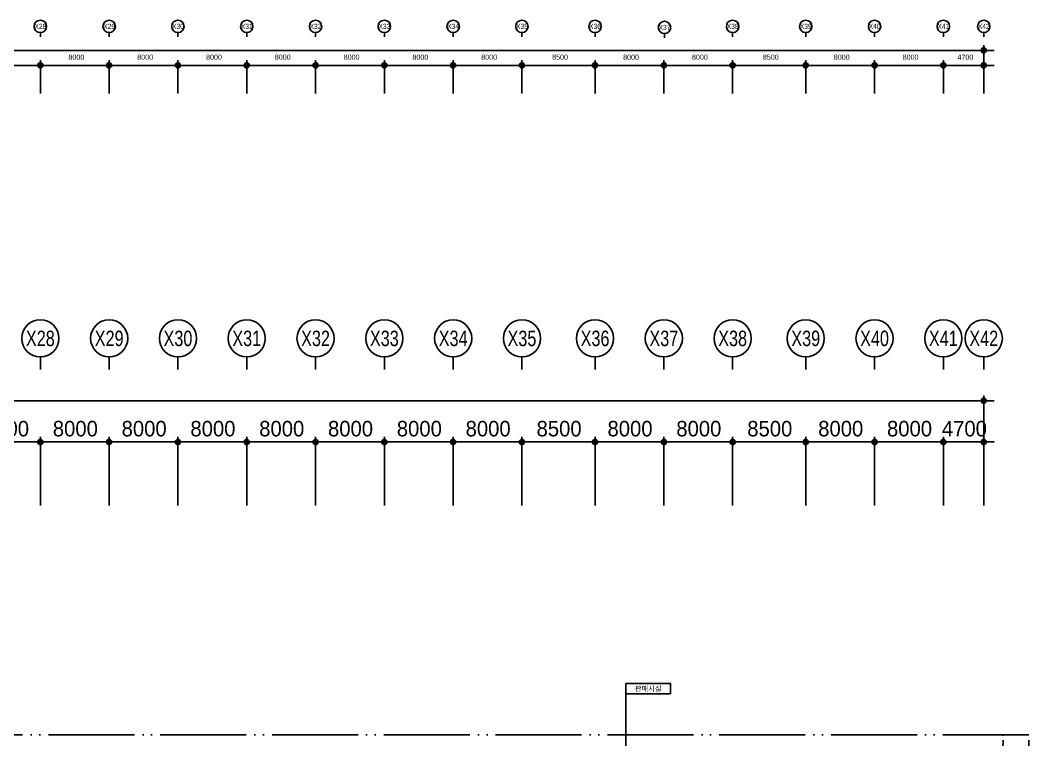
# Model space of a CAD drawing. Header units: millimetres. Extents: x -7448 to 427567, y 91657 to 341328.
# Drawn here: x 297826 to 415112, y 257698 to 341328 of the extents above; entities that cross this region are included whole.
import ezdxf
from ezdxf.enums import TextEntityAlignment as Align

# ---------------------------------------------------------------- set-up
doc = ezdxf.new("R2010")
doc.units = ezdxf.units.MM
doc.header["$LTSCALE"] = 500
doc.header["$MEASUREMENT"] = 0
doc.linetypes.add('CEN-2', pattern=[26, 20, -2, 0, -2, 0, -2])
doc.linetypes.add('HOON1', pattern=[3, 2, -1])
for name, color, linetype in [('e-plan', 9, 'CONTINUOUS'), ('e-room', 6, 'CONTINUOUS'), ('e-room-box', 7, 'CONTINUOUS')]:
    doc.layers.add(name, color=color, linetype=linetype)
doc.styles.add('돋움', font='Dotum.ttf')

# ---------------------------------------------------------------- blocks, each defined once
blk = doc.blocks.new('A$C2E7106E5')
at = {"layer": 'e-plan'}
for p, q in [((222800, 54482), (222800, 54962)), ((230800, 54482), (230800, 54962)), ((238800, 54482), (238800, 54962)), ((246800, 54482), (246800, 54962)), ((254800, 54482), (254800, 54962)), ((262800, 54482), (262800, 54962)), ((270800, 54482), (270800, 54962)), ((278800, 54482), (278800, 54962)), ((287300, 54482), (287300, 54962)), ((295376, 54358), (295376, 54838)), ((303300, 54482), (303300, 54962)), ((311800, 54482), (311800, 54962)), ((319800, 54482), (319800, 54962)), ((327800, 54482), (327800, 54962)), ((332500, 54962), (332500, 54482)), ((600, 52894), (331900, 52894)), ((331300, 52894), (333700, 52894)), ((332500, 47899), (332500, 53494)), ((222800, 47899), (222800, 51754)), ((222800, 47899), (222800, 51754)), ((230800, 47899), (230800, 51754)), ((230800, 47899), (230800, 51754)), ((238800, 47899), (238800, 51754)), ((238800, 47899), (238800, 51754)), ((246800, 47899), (246800, 51754)), ((246800, 47899), (246800, 51754)), ((254800, 47899), (254800, 51754)), ((254800, 47899), (254800, 51754)), ((262800, 47899), (262800, 51754)), ((262800, 47899), (262800, 51754)), ((270800, 47899), (270800, 51754)), ((270800, 47899), (270800, 51754)), ((278800, 47899), (278800, 51754)), ((278800, 47899), (278800, 51754)), ((287300, 47899), (287300, 51754)), ((287300, 47899), (287300, 51754)), ((295300, 47899), (295300, 51754)), ((295300, 47899), (295300, 51754)), ((303300, 47899), (303300, 51754)), ((303300, 47899), (303300, 51754)), ((311800, 47899), (311800, 51754)), ((311800, 47899), (311800, 51754)), ((319800, 47899), (319800, 51754)), ((319800, 47899), (319800, 51754)), ((327800, 47899), (327800, 51754)), ((327800, 47899), (327800, 51754)), ((332500, 47899), (332500, 51754)), ((222200, 51154), (215400, 51154)), ((221600, 51154), (224000, 51154)), ((224000, 51154), (221600, 51154)), ((230200, 51154), (223400, 51154)), ((232000, 51154), (229600, 51154)), ((229600, 51154), (232000, 51154)), ((238200, 51154), (231400, 51154)), ((237600, 51154), (240000, 51154)), ((240000, 51154), (237600, 51154)), ((246200, 51154), (239400, 51154)), ((248000, 51154), (245600, 51154)), ((245600, 51154), (248000, 51154)), ((254200, 51154), (247400, 51154)), ((253600, 51154), (256000, 51154)), ((256000, 51154), (253600, 51154)), ((262200, 51154), (255400, 51154)), ((261600, 51154), (264000, 51154)), ((264000, 51154), (261600, 51154)), ((270200, 51154), (263400, 51154)), ((272000, 51154), (269600, 51154)), ((269600, 51154), (272000, 51154)), ((278200, 51154), (271400, 51154)), ((277600, 51154), (280000, 51154)), ((280000, 51154), (277600, 51154)), ((286700, 51154), (279400, 51154)), ((286100, 51154), (288500, 51154)), ((288500, 51154), (286100, 51154)), ((294700, 51154), (287900, 51154)), ((296500, 51154), (294100, 51154)), ((294100, 51154), (296500, 51154)), ((302700, 51154), (295900, 51154)), ((302100, 51154), (304500, 51154)), ((304500, 51154), (302100, 51154)), ((311200, 51154), (303900, 51154)), ((310600, 51154), (313000, 51154)), ((313000, 51154), (310600, 51154)), ((319200, 51154), (312400, 51154)), ((318600, 51154), (321000, 51154)), ((321000, 51154), (318600, 51154)), ((327200, 51154), (320400, 51154)), ((327200, 51154), (326600, 51154)), ((326600, 51154), (329000, 51154)), ((326600, 51154), (329000, 51154)), ((327800, 51154), (332500, 51154)), ((333700, 51154), (331300, 51154)), ((333100, 51154), (333700, 51154)), ((222800, 15822), (222800, 17262)), ((230800, 15822), (230800, 17262)), ((238800, 15822), (238800, 17262)), ((246800, 15822), (246800, 17262)), ((254800, 15822), (254800, 17262)), ((262800, 15822), (262800, 17262)), ((270800, 15822), (270800, 17262)), ((278800, 15822), (278800, 17262)), ((287300, 15822), (287300, 17262)), ((295300, 15822), (295300, 17262)), ((303300, 15822), (303300, 17262)), ((311800, 15822), (311800, 17262)), ((319800, 15822), (319800, 17262)), ((327800, 15822), (327800, 17262)), ((332500, 17262), (332500, 15822)), ((600, 12185), (331900, 12185)), ((331300, 12185), (333700, 12185)), ((332500, 0), (332500, 12785)), ((222200, 7385), (215400, 7385)), ((221600, 7385), (224000, 7385)), ((224000, 7385), (221600, 7385)), ((222800, 0), (222800, 7985)), ((222800, 0), (222800, 7985)), ((230200, 7385), (223400, 7385)), ((232000, 7385), (229600, 7385)), ((229600, 7385), (232000, 7385)), ((230800, 0), (230800, 7985)), ((230800, 0), (230800, 7985)), ((238200, 7385), (231400, 7385)), ((237600, 7385), (240000, 7385)), ((240000, 7385), (237600, 7385)), ((238800, 0), (238800, 7985)), ((238800, 0), (238800, 7985)), ((246200, 7385), (239400, 7385)), ((248000, 7385), (245600, 7385)), ((245600, 7385), (248000, 7385)), ((246800, 0), (246800, 7985)), ((246800, 0), (246800, 7985)), ((254200, 7385), (247400, 7385)), ((253600, 7385), (256000, 7385)), ((256000, 7385), (253600, 7385)), ((254800, 0), (254800, 7985)), ((254800, 0), (254800, 7985)), ((262200, 7385), (255400, 7385)), ((261600, 7385), (264000, 7385)), ((264000, 7385), (261600, 7385)), ((262800, 0), (262800, 7985)), ((262800, 0), (262800, 7985)), ((270200, 7385), (263400, 7385)), ((272000, 7385), (269600, 7385)), ((269600, 7385), (272000, 7385)), ((270800, 0), (270800, 7985)), ((270800, 0), (270800, 7985)), ((278200, 7385), (271400, 7385)), ((277600, 7385), (280000, 7385)), ((280000, 7385), (277600, 7385)), ((278800, 0), (278800, 7985)), ((278800, 0), (278800, 7985)), ((286700, 7385), (279400, 7385)), ((286100, 7385), (288500, 7385)), ((288500, 7385), (286100, 7385)), ((287300, 0), (287300, 7985)), ((287300, 0), (287300, 7985)), ((294700, 7385), (287900, 7385)), ((296500, 7385), (294100, 7385)), ((294100, 7385), (296500, 7385)), ((295300, 0), (295300, 7985)), ((295300, 0), (295300, 7985)), ((302700, 7385), (295900, 7385)), ((302100, 7385), (304500, 7385)), ((304500, 7385), (302100, 7385)), ((303300, 0), (303300, 7985)), ((303300, 0), (303300, 7985)), ((311200, 7385), (303900, 7385)), ((310600, 7385), (313000, 7385)), ((313000, 7385), (310600, 7385)), ((311800, 0), (311800, 7985)), ((311800, 0), (311800, 7985)), ((319200, 7385), (312400, 7385)), ((318600, 7385), (321000, 7385)), ((321000, 7385), (318600, 7385)), ((319800, 0), (319800, 7985)), ((319800, 0), (319800, 7985)), ((327200, 7385), (320400, 7385)), ((327200, 7385), (326600, 7385)), ((326600, 7385), (329000, 7385)), ((326600, 7385), (329000, 7385)), ((327800, 0), (327800, 7985)), ((327800, 0), (327800, 7985)), ((327800, 7385), (332500, 7385)), ((333700, 7385), (331300, 7385)), ((332500, 0), (332500, 7985)), ((333100, 7385), (333700, 7385))]:
    blk.add_line(p, q, dxfattribs=at)
for centre, radius in [((222800, 55682), 720), ((230800, 55682), 720), ((238800, 55682), 720), ((246800, 55682), 720), ((254800, 55682), 720), ((262800, 55682), 720), ((270800, 55682), 720), ((278800, 55682), 720), ((287300, 55682), 720), ((303300, 55682), 720), ((311800, 55682), 720), ((319800, 55682), 720), ((327800, 55682), 720), ((332500, 55682), 720), ((295376, 55558), 720), ((332500, 52894), 300), ((332500, 52894), 150), ((222800, 51154), 300), ((222800, 51154), 300), ((222800, 51154), 150), ((222800, 51154), 150), ((230800, 51154), 300), ((230800, 51154), 300), ((230800, 51154), 150), ((230800, 51154), 150), ((238800, 51154), 300), ((238800, 51154), 300), ((238800, 51154), 150), ((238800, 51154), 150), ((246800, 51154), 300), ((246800, 51154), 300), ((246800, 51154), 150), ((246800, 51154), 150), ((254800, 51154), 300), ((254800, 51154), 300), ((254800, 51154), 150), ((254800, 51154), 150), ((262800, 51154), 300), ((262800, 51154), 300), ((262800, 51154), 150), ((262800, 51154), 150), ((270800, 51154), 300), ((270800, 51154), 300), ((270800, 51154), 150), ((270800, 51154), 150), ((278800, 51154), 300), ((278800, 51154), 300), ((278800, 51154), 150), ((278800, 51154), 150), ((287300, 51154), 300), ((287300, 51154), 300), ((287300, 51154), 150), ((287300, 51154), 150), ((295300, 51154), 300), ((295300, 51154), 300), ((295300, 51154), 150), ((295300, 51154), 150), ((303300, 51154), 300), ((303300, 51154), 300), ((303300, 51154), 150), ((303300, 51154), 150), ((311800, 51154), 300), ((311800, 51154), 300), ((311800, 51154), 150), ((311800, 51154), 150), ((319800, 51154), 300), ((319800, 51154), 300), ((319800, 51154), 150), ((319800, 51154), 150), ((327800, 51154), 300), ((327800, 51154), 300), ((327800, 51154), 150), ((327800, 51154), 150), ((332500, 51154), 300), ((332500, 51154), 150), ((222800, 19422), 2160), ((230800, 19422), 2160), ((238800, 19422), 2160), ((246800, 19422), 2160), ((254800, 19422), 2160), ((262800, 19422), 2160), ((270800, 19422), 2160), ((278800, 19422), 2160), ((287300, 19422), 2160), ((295300, 19422), 2160), ((303300, 19422), 2160), ((311800, 19422), 2160), ((319800, 19422), 2160), ((327800, 19422), 2160), ((332500, 19422), 2160), ((332500, 12185), 300), ((332500, 12185), 150), ((222800, 7385), 300), ((222800, 7385), 300), ((222800, 7385), 150), ((222800, 7385), 150), ((230800, 7385), 300), ((230800, 7385), 300), ((230800, 7385), 150), ((230800, 7385), 150), ((238800, 7385), 300), ((238800, 7385), 300), ((238800, 7385), 150), ((238800, 7385), 150), ((246800, 7385), 300), ((246800, 7385), 300), ((246800, 7385), 150), ((246800, 7385), 150), ((254800, 7385), 300), ((254800, 7385), 300), ((254800, 7385), 150), ((254800, 7385), 150), ((262800, 7385), 300), ((262800, 7385), 300), ((262800, 7385), 150), ((262800, 7385), 150), ((270800, 7385), 300), ((270800, 7385), 300), ((270800, 7385), 150), ((270800, 7385), 150), ((278800, 7385), 300), ((278800, 7385), 300), ((278800, 7385), 150), ((278800, 7385), 150), ((287300, 7385), 300), ((287300, 7385), 300), ((287300, 7385), 150), ((287300, 7385), 150), ((295300, 7385), 300), ((295300, 7385), 300), ((295300, 7385), 150), ((295300, 7385), 150), ((303300, 7385), 300), ((303300, 7385), 300), ((303300, 7385), 150), ((303300, 7385), 150), ((311800, 7385), 300), ((311800, 7385), 300), ((311800, 7385), 150), ((311800, 7385), 150), ((319800, 7385), 300), ((319800, 7385), 300), ((319800, 7385), 150), ((319800, 7385), 150), ((327800, 7385), 300), ((327800, 7385), 300), ((327800, 7385), 150), ((327800, 7385), 150), ((332500, 7385), 300), ((332500, 7385), 150)]:
    blk.add_circle(centre, radius, dxfattribs=at)
at = {"layer": 'e-plan', "style": '돋움', "width": 0.8}
for s, height, p in [('X28', 600, (222800, 55682)), ('X29', 600, (230800, 55682)), ('X30', 600, (238800, 55682)), ('X31', 600, (246800, 55682)), ('X32', 600, (254800, 55682)), ('X33', 600, (262800, 55682)), ('X34', 600, (270800, 55682)), ('X35', 600, (278800, 55682)), ('X36', 600, (287300, 55682)), ('X37', 600, (295376, 55558)), ('X38', 600, (303300, 55682)), ('X39', 600, (311800, 55682)), ('X40', 600, (319800, 55682)), ('X41', 600, (327800, 55682)), ('X42', 600, (332500, 55682)), ('X28', 1800, (222800, 19422)), ('X29', 1800, (230800, 19422)), ('X30', 1800, (238800, 19422)), ('X31', 1800, (246800, 19422)), ('X32', 1800, (254800, 19422)), ('X33', 1800, (262800, 19422)), ('X34', 1800, (270800, 19422)), ('X35', 1800, (278800, 19422)), ('X36', 1800, (287300, 19422)), ('X37', 1800, (295300, 19422)), ('X38', 1800, (303300, 19422)), ('X39', 1800, (311800, 19422)), ('X40', 1800, (319800, 19422)), ('X41', 1800, (327800, 19422)), ('X42', 1800, (332500, 19422))]:
    blk.add_text(s, height=height, dxfattribs=at).set_placement(p, align=Align.MIDDLE_CENTER)
at = {"layer": 'e-plan', "style": '돋움'}
for s, height, p in [('8000', 600, (226067, 51803)), ('8000', 600, (234067, 51803)), ('8000', 600, (242067, 51803)), ('8000', 600, (250067, 51803)), ('8000', 600, (258067, 51803)), ('8000', 600, (266067, 51803)), ('8000', 600, (274067, 51803)), ('8500', 600, (282317, 51803)), ('8000', 600, (290567, 51803)), ('8000', 600, (298567, 51803)), ('8500', 600, (306817, 51803)), ('8000', 600, (315067, 51803)), ('8000', 600, (323067, 51803)), ('4700', 600, (329447, 51801)), ('8000', 1800, (216249, 8034)), ('8000', 1800, (224249, 8034)), ('8000', 1800, (232249, 8034)), ('8000', 1800, (240249, 8034)), ('8000', 1800, (248249, 8034)), ('8000', 1800, (256249, 8034)), ('8000', 1800, (264249, 8034)), ('8000', 1800, (272249, 8034)), ('8500', 1800, (280499, 8034)), ('8000', 1800, (288749, 8034)), ('8000', 1800, (296749, 8034)), ('8500', 1800, (304999, 8034)), ('8000', 1800, (313249, 8034)), ('8000', 1800, (321249, 8034)), ('4700', 1800, (327628, 8032))]:
    blk.add_text(s, height=height, dxfattribs=at).set_placement(p)
blk = doc.blocks.new('A$C5A682445')
at = {"layer": 'e-plan', "linetype": 'CEN-2'}
blk.add_lwpolyline([(-343809, -111602), (-96696, -114499), (-95833, -114798), (-95367, -115584), (-95446, -166137), (-517, -166635), (-517, -166635), (0, 0), (0, 0), (0, 0), (-297528, 10)], dxfattribs=at)
at = {"layer": 'e-plan', "linetype": 'HOON1'}
blk.add_lwpolyline([(-3517, -166619), (-3000, 0), (-3000, 0), (-3000, 0)], dxfattribs=at)

msp = doc.modelspace()

# ---------------------------------------------------------------- linework, layer by layer
at = {"layer": 'e-room-box'}
msp.add_line((368264, 263030), (368264, 226601), dxfattribs=at)
msp.add_lwpolyline([(373464, 263030), (368264, 263030), (368264, 264230), (373464, 264230)], close=True, dxfattribs=at)

# ---------------------------------------------------------------- block references
at = {"layer": 'e-plan'}
for name, p in [('A$C2E7106E5', (77372, 284926)), ('A$C5A682445', (415112, 258292))]:
    msp.add_blockref(name, p, dxfattribs=at)

# ---------------------------------------------------------------- texts
at = {"layer": 'e-room', "style": '돋움'}
msp.add_text('판매시설', height=600, dxfattribs=at).set_placement((370854, 263630), align=Align.MIDDLE_CENTER)

doc.saveas('drawing.dxf')
